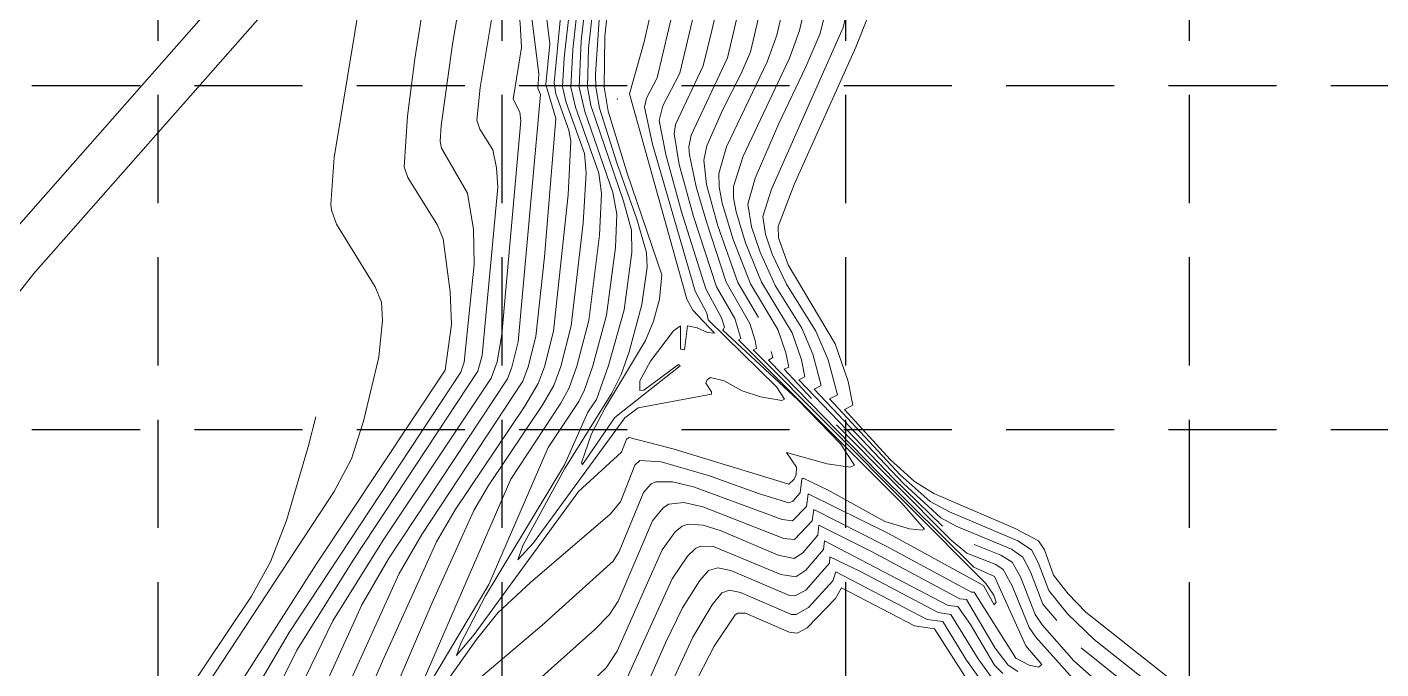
# Model space of a CAD drawing. Header units: inches. Extents: x 5726 to 10817, y 12055 to 15240.
# Drawn here: x 9671.2 to 9984, y 14386.2 to 14534.5 of the extents above; entities that cross this region are included whole.
import ezdxf

# ---------------------------------------------------------------- set-up
doc = ezdxf.new("R2010")
doc.units = ezdxf.units.IN
doc.header["$LTSCALE"] = 100
doc.header["$MEASUREMENT"] = 0
doc.linetypes.add('HIDDEN', pattern=[0.375, 0.25, -0.125])
for name, color, linetype in [('2', 7, 'Continuous'), ('20', 36, 'Continuous'), ('21', 36, 'Continuous'), ('29', 150, 'Continuous'), ('GRID', 254, 'HIDDEN')]:
    doc.layers.add(name, color=color, linetype=linetype)

# ---------------------------------------------------------------- blocks, each defined once
blk = doc.blocks.new('block2')
at = {"layer": 'GRID'}
for p, q in [((9701.46, 15156.29), (9701.46, 12138.33)), ((9780.88, 15156.29), (9780.88, 12138.33)), ((9860.3, 15156.29), (9860.3, 12138.33)), ((9939.72, 15156.29), (9939.72, 12138.33)), ((5809.88, 14520.93), (10733.92, 14520.93)), ((5809.88, 14441.51), (10733.92, 14441.51))]:
    blk.add_line(p, q, dxfattribs=at)

msp = doc.modelspace()

# ---------------------------------------------------------------- linework, layer by layer
at = {"layer": '2', "color": 7, "lineweight": 0}
for p, q in [((9672.76, 14477.5), (9726.24, 14538.17)), ((9485.4, 14240.69), (9673.1, 14477.91))]:
    msp.add_line(p, q, dxfattribs=at)
at = {"layer": '20', "color": 43, "lineweight": 0}
for p, q in [((9829.45, 14533.66), (9827.44, 14525.51)), ((9825.8, 14497.56), (9828.17, 14489.51))]:
    msp.add_line(p, q, dxfattribs=at)
for points in [[(9823.2, 14653.11), (9823.1, 14652.56), (9819.65, 14642.69), (9814.6, 14631.39), (9809.9, 14625.97), (9793.42, 14611.36), (9793.11, 14609.14), (9782.83, 14603.83), (9780.48, 14602.24), (9779.03, 14600.56), (9778.76, 14599.68), (9778.63, 14591.14), (9779.42, 14580.47), (9785.16, 14535.4), (9785.42, 14529.74), (9783.54, 14517.85), (9785.05, 14514.81), (9785.32, 14512.79), (9780.9, 14463.49), (9779.84, 14457.17), (9778.42, 14453.37), (9753.5, 14415.96), (9741.88, 14397.35), (9731.71, 14376.4)], [(9825.19, 14652.93), (9824.89, 14651.47), (9815.81, 14628.58), (9796.84, 14612.22), (9795.55, 14610.71), (9795.04, 14607.09), (9783.62, 14600.85), (9782.31, 14599.35), (9782.09, 14589.16), (9784.36, 14564.4), (9789.47, 14523.6), (9789.26, 14520.37), (9789.81, 14518.91), (9784.65, 14461.75)], [(9827.2, 14653.18), (9826.88, 14651.62), (9823.33, 14641.96), (9818.78, 14631.15), (9816.73, 14627.24), (9810.91, 14621.8), (9798.93, 14611.66), (9797.69, 14610.05), (9797.37, 14606.07), (9796.98, 14605.05), (9786.8, 14599.46), (9785.62, 14598.14), (9785.44, 14589.05), (9787.54, 14566.97), (9792, 14530.56), (9791.11, 14521.22), (9793.37, 14513.31), (9790.78, 14481.43), (9788.73, 14462.98)], [(9829.04, 14652.93), (9828.81, 14651.76), (9825.61, 14643.01), (9821.17, 14632.63), (9817.62, 14625.93), (9816.29, 14624.13), (9801.02, 14611.1), (9799.83, 14609.39), (9799.39, 14604.34), (9798.91, 14603), (9789.99, 14598.08), (9788.75, 14596.3), (9788.78, 14588.94), (9790.69, 14569.53), (9794.54, 14537.51), (9793.01, 14521.61), (9793.36, 14519.04), (9796.38, 14510.69), (9796.87, 14508.15), (9796.21, 14495.75), (9792.82, 14464.22)], [(9832.79, 14652.96), (9830.85, 14646.85), (9826.47, 14636.88), (9820.16, 14624.81), (9817.01, 14619.95), (9814.66, 14617.68), (9805.97, 14610.76), (9804.35, 14608.71), (9803.49, 14601.76), (9802.78, 14598.91), (9801.38, 14597.8), (9795.87, 14594.92), (9795.42, 14594.06), (9795.69, 14585.51), (9799.24, 14556.77), (9799.58, 14549.63), (9797.28, 14529.29), (9796.88, 14520.62), (9797.95, 14516), (9803.3, 14500.76), (9803.93, 14496.04), (9803.46, 14486.38), (9800.98, 14466.69)], [(9834.54, 14652.57), (9832.99, 14647.69), (9828.97, 14638.67), (9821.16, 14623.89), (9817.36, 14617.86), (9815.38, 14615.92), (9807.94, 14610.08), (9806.55, 14608.13), (9804.72, 14596.87), (9803.62, 14595.94), (9799.12, 14593.63), (9798.75, 14592.93), (9798.99, 14586), (9801.9, 14562.71), (9802.08, 14556.18), (9799.25, 14531.25), (9798.8, 14520.62), (9800.07, 14514.94), (9806.58, 14496.25), (9807.46, 14491.26), (9807.16, 14483.59), (9805.07, 14467.93)], [(9836.36, 14652.65), (9835.62, 14649.82), (9832.2, 14642.02), (9823.39, 14625.21), (9818.68, 14617.22), (9816.76, 14614.73), (9810.55, 14609.97), (9809.06, 14608.28), (9808.11, 14604.59), (9806.91, 14595.57), (9806.21, 14594.33), (9802.67, 14592.58), (9802.08, 14591.81), (9802.51, 14584.35), (9804.66, 14566.86), (9804.32, 14559.71), (9800.9, 14529.57), (9800.72, 14520.61), (9801.49, 14516.38), (9809.03, 14494.23), (9810.85, 14487.54), (9810.93, 14482.37), (9809.15, 14469.17)], [(9838.18, 14652.16), (9835.15, 14644.69), (9827.51, 14630.04), (9818.08, 14613.69), (9811.53, 14608.24), (9810.7, 14606), (9808.59, 14592.78), (9805.47, 14590.88), (9805.44, 14588.38), (9807.22, 14572.28), (9803.61, 14539.58), (9802.52, 14523.59), (9802.63, 14520.61), (9803.5, 14515.71), (9807.46, 14503.12), (9812.08, 14490.08), (9814.34, 14482.39), (9814.46, 14479.02), (9813.24, 14470.41)], [(9825.8, 14497.56), (9824.24, 14504.92), (9824.14, 14506.78), (9824.63, 14509.48), (9833.01, 14527.36), (9840.86, 14560.87), (9846.2, 14580.06), (9847.14, 14581.44), (9856.98, 14588.75), (9861.64, 14595.58), (9864.59, 14600.85), (9867.96, 14608.71), (9873.18, 14614.15), (9875.4, 14616.97), (9876.23, 14620.35), (9877.48, 14640.22), (9878.89, 14647.12), (9879.2, 14650.47), (9878.98, 14651.25)], [(9829.45, 14533.66), (9836.26, 14562.85), (9841.02, 14580.71), (9842.18, 14583.96), (9843.21, 14585.48), (9854.04, 14593.52), (9857.93, 14599.19), (9860.36, 14603.59), (9863.17, 14610.12), (9868.94, 14616.18), (9871.42, 14619.31), (9872.28, 14622.37), (9873.31, 14639.58), (9874.8, 14647.1), (9875.18, 14650.76), (9875.04, 14651.32)], [(9742.63, 14629.49), (9745.5, 14620.78), (9749.01, 14607.3), (9752.29, 14591.87), (9753.3, 14584.96), (9753.6, 14579.39), (9753.3, 14574.39), (9751.76, 14562.14), (9742.18, 14504.35), (9741.4, 14493.55), (9741.56, 14492.16), (9742.74, 14488.95), (9751.65, 14474.48), (9753.13, 14470.9), (9753.37, 14466.76), (9752.52, 14458.2), (9748.98, 14443.47), (9746.18, 14434.77), (9742.2, 14427.21), (9702.5, 14366.88), (9694.7, 14353.25), (9683.73, 14330.77), (9672.3, 14304.8), (9667.73, 14293.05)], [(9769.68, 14582.86), (9760.84, 14527.13), (9759.1, 14513.9), (9758.36, 14502.22), (9759.23, 14499.76), (9766.06, 14488.74), (9767.34, 14485.54), (9769, 14473.29), (9769.29, 14465.76), (9767.84, 14455.25), (9737.95, 14410.24), (9720.29, 14382.66)], [(9813.24, 14470.41), (9810.32, 14459.45), (9808.5, 14454.23), (9806.29, 14449.95), (9795.48, 14432.54), (9785.73, 14414.74), (9784.59, 14411.41), (9788.26, 14415.38), (9809.29, 14444.22), (9812.37, 14446.55), (9829.37, 14449.66), (9829.36, 14450.25), (9828.05, 14452.22), (9828.38, 14453.02), (9829.15, 14453.54), (9832.24, 14452.77), (9836.43, 14450.45), (9840.63, 14449.09), (9845.61, 14448.23), (9846.21, 14448.53), (9844.33, 14451.39), (9828.61, 14466.82), (9828.28, 14468.41), (9825.56, 14473.5), (9815.75, 14507.41), (9813.85, 14515.95), (9814.32, 14518.01), (9816.8, 14522.71), (9829.92, 14578.26)], [(9909.15, 14397.42), (9905.89, 14401.21), (9903, 14408.64), (9901.29, 14412.02), (9898.67, 14413.9), (9885.86, 14419.18), (9882.31, 14421.16), (9873.69, 14429.06), (9853.08, 14450.85), (9854.71, 14451.71), (9852.79, 14458.94), (9850.25, 14464.9), (9844.08, 14474.81), (9840.59, 14482.48), (9838.6, 14488.36), (9837.76, 14493.58), (9839.41, 14499.54), (9844.92, 14512.2), (9851.15, 14525.25), (9854.42, 14532.98), (9861.69, 14562.69)], [(9852.42, 14448.71), (9846.11, 14455.44), (9847.2, 14455.91), (9846.52, 14459.27), (9844.66, 14464.65), (9838.35, 14475.13), (9834.38, 14485.39), (9831.82, 14493.81), (9831.1, 14497.6), (9831.01, 14500.67), (9832.79, 14506.77), (9842.21, 14526.43), (9844.43, 14532.57), (9850.89, 14560.54)], [(9952.83, 14365.14), (9917.73, 14393.06), (9911.62, 14398.95), (9907.27, 14404.31), (9904.78, 14410.84), (9903.27, 14413.76), (9900.12, 14415.8), (9884.29, 14422.48), (9879.86, 14424.9), (9872.9, 14431.07), (9856.6, 14448.58), (9858.42, 14449.55), (9856.28, 14457.63), (9853.46, 14464.26), (9846.71, 14475.11), (9843.37, 14482.04), (9841.8, 14486.66), (9841.19, 14490.74), (9843.17, 14497.02), (9859.78, 14534.39), (9865.82, 14559.09)], [(9809.15, 14469.17), (9805.54, 14456.34), (9802.8, 14448.42), (9800.81, 14445.52), (9795.4, 14433.35), (9777.12, 14403.09), (9771.46, 14392.17), (9770.45, 14389.32), (9774.51, 14394.16), (9798.59, 14427.24), (9808.54, 14436.26), (9809.73, 14439.29), (9810.34, 14439.66), (9820.73, 14436.96), (9847.21, 14428.94), (9848.41, 14430.02), (9848.88, 14431.12), (9848.96, 14432.81), (9846.68, 14436.24), (9856.1, 14433.63), (9861.38, 14432.82), (9862.39, 14433.27), (9859.18, 14438.18), (9849.3, 14448.38), (9831.95, 14464.44), (9832.35, 14465.14), (9831.69, 14467.33), (9828.03, 14473.99), (9822.44, 14491.8), (9818.79, 14505.06), (9817.28, 14512.89), (9818.12, 14516.24), (9822.06, 14523.85), (9829.99, 14557.29)], [(9882.81, 14419.17), (9882.59, 14419.34), (9871.47, 14430.11), (9849.55, 14452.99), (9850.9, 14453.72), (9850.12, 14457.6), (9847.96, 14463.82), (9840.89, 14475.53), (9837.2, 14484.64), (9835.01, 14491.81), (9834.43, 14495.02), (9834.44, 14497.61), (9836.65, 14504.62), (9847.33, 14527.28), (9849.71, 14533.67), (9855.36, 14558.11)], [(9773.12, 14551.83), (9769.51, 14530.51), (9766.9, 14511.68), (9766.68, 14508.13), (9767, 14506.52), (9773.02, 14496.11), (9774.4, 14487.69), (9774.54, 14479.64), (9772.21, 14457.04), (9771.47, 14454.8), (9731.81, 14394.68), (9722.72, 14379.19)], [(9759.67, 14371.36), (9775.08, 14393.04), (9779.98, 14399.21), (9787.53, 14406.21), (9805.93, 14421.94), (9808.29, 14424.83), (9811.66, 14433.26), (9812.77, 14434.37), (9817.73, 14434.08), (9828.88, 14430.79), (9840.42, 14426.64), (9847.23, 14424.61), (9848.13, 14424.96), (9849.86, 14426.91), (9850.24, 14430.05), (9850.55, 14430.3), (9856.29, 14427.55), (9869.4, 14420.3), (9875.11, 14418.59), (9878.02, 14418.27), (9878.52, 14418.52), (9873.32, 14424.48), (9835.57, 14462.26), (9836.13, 14462.52), (9834.75, 14467.13), (9830.5, 14474.48), (9825.18, 14490.7), (9821.87, 14502.72), (9820.71, 14509.84), (9821.02, 14511.95), (9827.44, 14525.51)], [(9773.98, 14382.58), (9790.19, 14396.27), (9806.62, 14411.12), (9808.04, 14413.36), (9813.64, 14426.94), (9815.44, 14428.96), (9816.46, 14429.42), (9820.37, 14429.44), (9825.21, 14428.3), (9845.67, 14420.72), (9848.08, 14420.41), (9851.29, 14423.77), (9851.69, 14426.7), (9870.41, 14417.44), (9892.19, 14405.5), (9894.66, 14401.03), (9895.08, 14401.62), (9894.56, 14403.26), (9892.7, 14405.93), (9839, 14459.93), (9839.73, 14460.24), (9839.47, 14462.09), (9838.2, 14465.97), (9832.74, 14475.55), (9828.17, 14489.51)], [(9805.07, 14467.93), (9801.93, 14456.24), (9799.98, 14450.65), (9798.7, 14448.02), (9791.65, 14437.36), (9777.92, 14405.7), (9761.89, 14378.86)], [(9800.98, 14466.69), (9798.24, 14456.16), (9796.44, 14451.15), (9794.56, 14447.64), (9783.03, 14430.09), (9760.42, 14378.06)], [(9792.82, 14464.22), (9790.78, 14456.03), (9789.33, 14452.18), (9786.21, 14446.92), (9770.11, 14422.94), (9765.8, 14415.55), (9753.32, 14388.02), (9722.11, 14315.72)], [(9784.65, 14461.75), (9783.24, 14455.94), (9782.19, 14453.23), (9754.73, 14411.66), (9748.57, 14401), (9730.52, 14361.41)], [(9788.73, 14462.98), (9787.01, 14455.99), (9785.76, 14452.7), (9762.43, 14417.3), (9757.19, 14408.28), (9741.92, 14374.71)], [(9912.83, 14384.03), (9904.26, 14393.54), (9902.71, 14395.77), (9898.84, 14405.41), (9896.75, 14409.23), (9895.04, 14410.38), (9888.31, 14412.98), (9884.73, 14415.99), (9858.19, 14442.6)], [(9789.36, 14371.61), (9804.99, 14386.49), (9807.59, 14390.35), (9817.93, 14413.77), (9820.94, 14417.89), (9822.58, 14419.18), (9823.93, 14419.66), (9827.41, 14419.46), (9831.61, 14418.15), (9844.75, 14412.5), (9848.48, 14411.75), (9850.46, 14413.05), (9853.91, 14417.11), (9854.16, 14419.41), (9866.3, 14413.39), (9886.71, 14402.44), (9888.25, 14402.28), (9894.88, 14391.06), (9897.86, 14387.09), (9900.12, 14385.61)], [(9807.39, 14378.82), (9820.24, 14407.05), (9823.77, 14412.29), (9825.64, 14414.06), (9826.77, 14414.58), (9829.8, 14414.49), (9845.36, 14408.04), (9848.83, 14407.48), (9851.15, 14409.06), (9855.22, 14413.79), (9855.44, 14415.8), (9884.02, 14400.9), (9886.28, 14400.66), (9889.15, 14396.51), (9894.69, 14387.14), (9896.62, 14385.17)], [(9920.6, 14381.43), (9913.06, 14388.11), (9905.73, 14396.44), (9904.12, 14398.8), (9900.74, 14407.53), (9898.78, 14410.88), (9896.18, 14412.49), (9889.99, 14414.96)], [(9811.01, 14374.79), (9818.69, 14392.24), (9822.62, 14400.31), (9826.64, 14406.68), (9828.69, 14408.94), (9830.83, 14409.6), (9833.8, 14408.98), (9847.39, 14403.2), (9848.59, 14403.1), (9851.15, 14404.46), (9856.61, 14410.68), (9856.68, 14412.1), (9863.8, 14408.73), (9881.74, 14399.25), (9884.65, 14398.83), (9890.94, 14388.54), (9894.3, 14383.89)], [(9811.46, 14364.35), (9825.04, 14393.57), (9829.53, 14401.07), (9831.75, 14403.82), (9833.52, 14404.44), (9836.06, 14403.89), (9847.84, 14398.83), (9848.87, 14398.8), (9851.74, 14400.44), (9857.36, 14406.6), (9858.1, 14408.62), (9879.15, 14397.68), (9882.77, 14397.17), (9888.25, 14388.22), (9892.52, 14382.3)], [(9951.15, 14361.83), (9914.71, 14391.14)]]:
    msp.add_lwpolyline(points, dxfattribs=at)
msp.add_point((9807.62, 14517.86), dxfattribs=at)
at = {"layer": '21', "color": 43, "lineweight": 0}
for points in [[(9775.83, 14585.46), (9780.3, 14553.15), (9780.08, 14545.54), (9775.94, 14520.47), (9775.11, 14512.99), (9775.85, 14510.85), (9778.81, 14506.09), (9779.7, 14501.95), (9780, 14497.46), (9776.37, 14458.59), (9775.36, 14454.99), (9746.7, 14411.62), (9733.54, 14390.54), (9723.76, 14370.82)], [(9792.53, 14583.82), (9796.56, 14550.83), (9797.07, 14543.08), (9795.29, 14527.34), (9794.96, 14520.63), (9795.81, 14517.05), (9799.99, 14505.26), (9800.38, 14500.82), (9799.7, 14489.18), (9796.9, 14465.46)], [(9809.66, 14578.37), (9804.72, 14532.35), (9804.55, 14520.6), (9805.51, 14515.04), (9809.86, 14500.72), (9817.84, 14477.23), (9817.32, 14471.64)], [(9840.23, 14467.38), (9835.45, 14475.47), (9830.79, 14488.56), (9828.17, 14498.09), (9827.58, 14503.72), (9828.28, 14507.01), (9831.86, 14515.25), (9836.19, 14523.72), (9838.36, 14528.76), (9845.45, 14558.89), (9846.48, 14562.6)], [(9955.43, 14367.98), (9915.79, 14399.33), (9911.71, 14403.58), (9908.37, 14407.89), (9906.25, 14413.76), (9904.86, 14415.83), (9899.51, 14418.68), (9880.7, 14426.78), (9876.26, 14429.48), (9870.64, 14434.6), (9860.1, 14446.12), (9862.01, 14447.14), (9860.9, 14452.6), (9857.88, 14461.34), (9847.09, 14479.54), (9844.84, 14485.77), (9844.74, 14488.44), (9848.42, 14498.08), (9862.68, 14529.82), (9865.53, 14536.97), (9870.36, 14556.66), (9873.74, 14559.31)], [(9817.32, 14471.64), (9815.96, 14466.53), (9814.07, 14462.1), (9804.86, 14446.68), (9801.61, 14440.55), (9799.28, 14433.85), (9799.57, 14433.42), (9807, 14444.3), (9822.1, 14456.24), (9821.74, 14456.52), (9813.73, 14450.58), (9812.81, 14450.55), (9812.83, 14452.78), (9815.24, 14457.27), (9820.54, 14464.35), (9822.18, 14465.47), (9822.18, 14460.11), (9823.12, 14459.92), (9823.81, 14465.44), (9826.02, 14465.01), (9828.42, 14463.95), (9830.02, 14463.78), (9825, 14469.06), (9823.63, 14471.65), (9810.42, 14519.01), (9813.82, 14531.02), (9819.34, 14555.62)], [(9796.9, 14465.46), (9794.52, 14456.09), (9792.89, 14451.67), (9790.39, 14447.28), (9777.8, 14428.58), (9774.42, 14422.82), (9764.71, 14401.32), (9742.9, 14350.44)], [(9783.01, 14378.01), (9802.38, 14395.36), (9805.8, 14398.81), (9807.81, 14401.86), (9815.73, 14420.42), (9818.16, 14423.46), (9819.52, 14424.3), (9822.96, 14424.65), (9827.33, 14423.7), (9846.09, 14416.34), (9848.52, 14416.16), (9852.6, 14420.44), (9852.96, 14423.09), (9869.71, 14414.57), (9889.39, 14403.98), (9890, 14403.93), (9899.64, 14388.69), (9902.73, 14387.13), (9904.89, 14386.62), (9905.66, 14387.22), (9901.96, 14391.59), (9894.72, 14407.58), (9889.91, 14409.75), (9868, 14431.45), (9842.51, 14457.57), (9843.55, 14458.16), (9843.14, 14459.54)], [(9737.92, 14444.47), (9736.17, 14437.52), (9731.2, 14420.53), (9727.5, 14410.95), (9723.09, 14403.06), (9695.89, 14362.44), (9688.26, 14350.1), (9679.82, 14333.45), (9670.12, 14312.29)], [(9824.93, 14381.76), (9829.99, 14391.46), (9834.81, 14398.7), (9835.43, 14399.13), (9837.23, 14399.12), (9847.26, 14394.69), (9849.14, 14394.5), (9851.47, 14395.74), (9857.98, 14402.51), (9859.36, 14405), (9876.23, 14396.19), (9880.88, 14395.5), (9888.91, 14382.87)]]:
    msp.add_lwpolyline(points, dxfattribs=at)
at = {"layer": '29', "color": 7, "lineweight": 0}
msp.add_line((9665.26, 14484.11), (9713.77, 14539.15), dxfattribs=at)

# ---------------------------------------------------------------- block references
at = {"layer": 'GRID', "color": 84}
msp.add_blockref('block2', (0, 0), dxfattribs=at)

doc.saveas('drawing.dxf')
